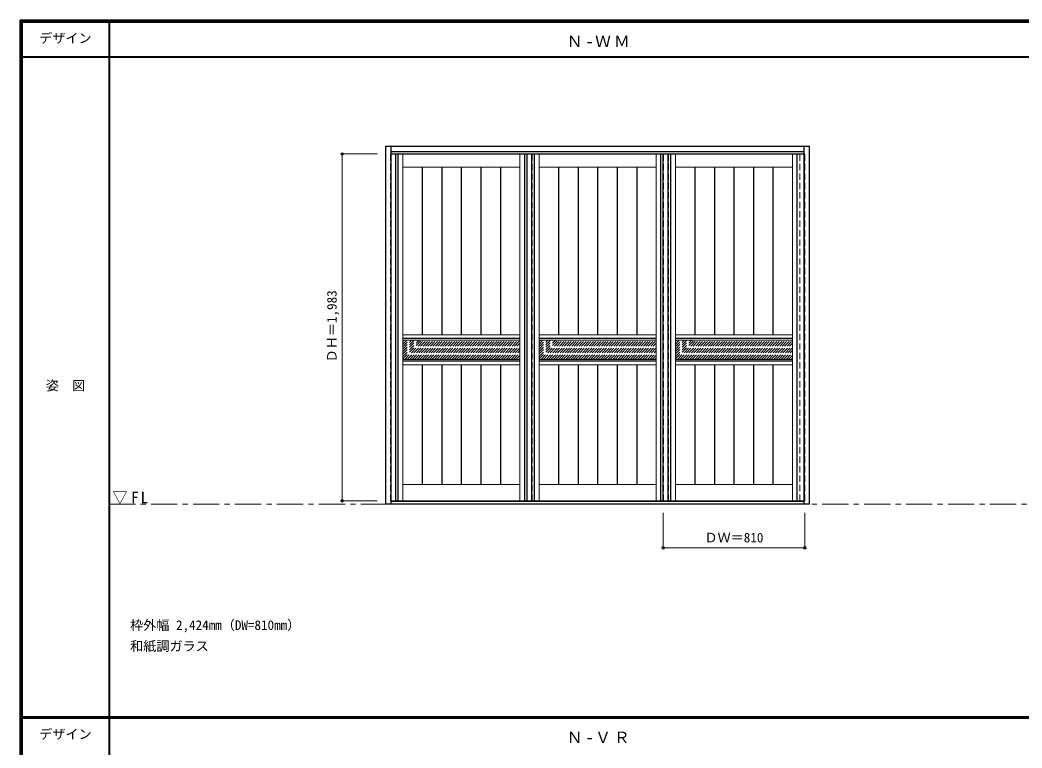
# Model space of a CAD drawing. Units: millimetres, scale not verified. Extents: x -6000 to 5700, y -4307 to 4260.
# Drawn here: x -6000 to -267, y 12 to 4175 of the extents above; entities that cross this region are included whole.
import ezdxf
from ezdxf.enums import TextEntityAlignment as Align

# ---------------------------------------------------------------- set-up
doc = ezdxf.new("R2010")
doc.units = ezdxf.units.MM
doc.header["$LTSCALE"] = 30
doc.header["$PDMODE"] = 32
doc.header["$PDSIZE"] = 15
doc.linetypes.add('CHAIN1', pattern=[8, 5, -1, 1, -1])
doc.linetypes.add('DASHED1', pattern=[1.8, 1.2, -0.6])
for name, color, linetype, lineweight in [('0-1_通り芯', 7, 'CHAIN1', 18), ('0-2_扉', 4, 'DASHED1', 9), ('0-3_仕上げ', 4, 'Continuous', 9), ('0-4_枠', 3, 'Continuous', 25), ('0-B_寸法', 4, 'Continuous', 9), ('0-C_ハッチ', 4, 'DASHED1', 9), ('F-1_枠', 6, 'Continuous', 40)]:
    doc.layers.add(name, color=color, linetype=linetype, lineweight=lineweight)
doc.layers.add('0-A_文字', color=7, linetype='Continuous')
doc.layers.add('F-A_文字', color=7, linetype='Continuous')
doc.styles.add('ＭＳ ゴシック', font='')
doc.styles.get('ＭＳ ゴシック').set_extended_font_data('MS Gothic')

msp = doc.modelspace()

# ---------------------------------------------------------------- linework, layer by layer
at = {"layer": '0-1_通り芯'}
msp.add_line((-5490, 1406), (5690, 1406), dxfattribs=at)
at = {"layer": '0-2_扉'}
for p, q in [((-3880, 3409), (-3877, 3409)), ((-3070, 1426), (-3070, 3409)), ((-2290, 1426), (-2290, 3409)), ((-1510, 3409), (-1513, 3409))]:
    msp.add_line(p, q, dxfattribs=at)
at = {"layer": '0-2_扉', "color": 3, "linetype": 'Continuous', "lineweight": 25}
for p, q in [((-3877, 3409), (-1513, 3409)), ((-3100, 3409), (-3100, 1426)), ((-2320, 1426), (-2320, 3409)), ((-3877, 1426), (-1513, 1426))]:
    msp.add_line(p, q, dxfattribs=at)
at = {"layer": '0-2_扉'}
for points in [[(-3877, 1426), (-3880, 1426), (-3880, 3409)], [(-1513, 1426), (-1510, 1426), (-1510, 3409)]]:
    msp.add_lwpolyline(points, dxfattribs=at)
at = {"layer": '0-3_仕上げ', "color": 3, "lineweight": 25}
for p, q in [((-3852.5, 3409), (-3852.5, 1426)), ((-3837.5, 3409), (-3837.5, 1426)), ((-3112.5, 1426), (-3112.5, 3409)), ((-3072.5, 3409), (-3072.5, 1426)), ((-3057.5, 3409), (-3057.5, 1426)), ((-2332.5, 1426), (-2332.5, 3409)), ((-2292.5, 3409), (-2292.5, 1426)), ((-2277.5, 3409), (-2277.5, 1426)), ((-1552.5, 1426), (-1552.5, 3409)), ((-1512.5, 3409), (-1512.5, 1426)), ((-3698.4, 3333), (-3698.4, 2374)), ((-3586.7, 3333), (-3586.7, 2374)), ((-3475, 3333), (-3475, 2374)), ((-3363.3, 3333), (-3363.3, 2374)), ((-3251.6, 3333), (-3251.6, 2374)), ((-2918.4, 3333), (-2918.4, 2374)), ((-2806.7, 3333), (-2806.7, 2374)), ((-2695, 3333), (-2695, 2374)), ((-2583.3, 3333), (-2583.3, 2374)), ((-2471.6, 3333), (-2471.6, 2374)), ((-2138.4, 3333), (-2138.4, 2374)), ((-2026.7, 3333), (-2026.7, 2374)), ((-1915, 3333), (-1915, 2374)), ((-1803.3, 3333), (-1803.3, 2374)), ((-1691.6, 3333), (-1691.6, 2374)), ((-3140, 2353), (-3810, 2353)), ((-2360, 2353), (-3030, 2353)), ((-1580, 2353), (-2250, 2353)), ((-3140, 2225), (-3810, 2225)), ((-3698.4, 2204), (-3698.4, 1518)), ((-3586.7, 2204), (-3586.7, 1518)), ((-3475, 2204), (-3475, 1518)), ((-3363.3, 2204), (-3363.3, 1518)), ((-3251.6, 2204), (-3251.6, 1518)), ((-2360, 2225), (-3030, 2225)), ((-2918.4, 2204), (-2918.4, 1518)), ((-2806.7, 2204), (-2806.7, 1518)), ((-2695, 2204), (-2695, 1518)), ((-2583.3, 2204), (-2583.3, 1518)), ((-2471.6, 2204), (-2471.6, 1518)), ((-1580, 2225), (-2250, 2225)), ((-2138.4, 2204), (-2138.4, 1518)), ((-2026.7, 2204), (-2026.7, 1518)), ((-1915, 2204), (-1915, 1518)), ((-1803.3, 2204), (-1803.3, 1518)), ((-1691.6, 2204), (-1691.6, 1518))]:
    msp.add_line(p, q, dxfattribs=at)
at = {"layer": '0-3_仕上げ', "color": 7, "lineweight": 18}
for p, q in [((-3810, 3409), (-3810, 1426)), ((-3140, 1426), (-3140, 3409)), ((-3030, 3409), (-3030, 1426)), ((-2360, 1426), (-2360, 3409)), ((-2250, 3409), (-2250, 1426)), ((-1580, 1426), (-1580, 3409)), ((-3140, 3333), (-3810, 3333)), ((-2360, 3333), (-3030, 3333)), ((-1580, 3333), (-2250, 3333)), ((-3140, 2374), (-3810, 2374)), ((-2360, 2374), (-3030, 2374)), ((-1580, 2374), (-2250, 2374)), ((-3140, 2344), (-3810, 2344)), ((-2360, 2344), (-3030, 2344)), ((-1580, 2344), (-2250, 2344)), ((-3140, 2234), (-3810, 2234)), ((-3140, 2204), (-3810, 2204)), ((-2360, 2234), (-3030, 2234)), ((-2360, 2204), (-3030, 2204)), ((-1580, 2234), (-2250, 2234)), ((-1580, 2204), (-2250, 2204)), ((-3140, 1518), (-3810, 1518)), ((-2360, 1518), (-3030, 1518)), ((-1580, 1518), (-2250, 1518))]:
    msp.add_line(p, q, dxfattribs=at)
at = {"layer": '0-3_仕上げ', "linetype": 'DASHED1'}
for p, q in [((-3097.5, 1426), (-3097.5, 3409)), ((-2317.5, 1426), (-2317.5, 3409)), ((-1537.5, 1426), (-1537.5, 3409))]:
    msp.add_line(p, q, dxfattribs=at)
at = {"layer": '0-4_枠'}
for p, q in [((-3907, 3453), (-1483, 3453)), ((-3907, 1406), (-3907, 3453)), ((-3877, 1406), (-3877, 3453)), ((-1513, 1406), (-1513, 3453)), ((-1483, 1406), (-1483, 3453)), ((-3877, 3423), (-1513, 3423)), ((-1483, 1406), (-3907, 1406)), ((-1513, 1421), (-3877, 1421))]:
    msp.add_line(p, q, dxfattribs=at)
at = {"layer": '0-B_寸法'}
for p, q in [((-4157, 3409), (-4157, 1426)), ((-4157, 3409), (-3957, 3409)), ((-4157, 1426), (-3957, 1426)), ((-2320, 1156), (-2320, 1356)), ((-1510, 1156), (-1510, 1356)), ((-1510, 1156), (-2320, 1156))]:
    msp.add_line(p, q, dxfattribs=at)
at = {"layer": '0-B_寸法', "color": 7}
for p in [(-4157, 3409), (-4157, 1426), (-2320, 1156), (-1510, 1156)]:
    msp.add_point(p, dxfattribs=at)
at = {"layer": '0-C_ハッチ'}
for p, q in [((-3810, 2236.84), (-3702.84, 2344)), ((-3810, 2250.98), (-3716.99, 2344)), ((-3810, 2265.13), (-3731.13, 2344)), ((-3810, 2279.27), (-3745.27, 2344)), ((-3810, 2293.41), (-3759.41, 2344)), ((-3810, 2307.55), (-3773.55, 2344)), ((-3810, 2321.7), (-3787.7, 2344)), ((-3810, 2335.84), (-3801.84, 2344)), ((-3798.7, 2234), (-3688.7, 2344)), ((-3784.56, 2234), (-3674.56, 2344)), ((-3770.42, 2234), (-3660.42, 2344)), ((-3756.27, 2234), (-3646.27, 2344)), ((-3742.13, 2234), (-3632.13, 2344)), ((-3727.99, 2234), (-3617.99, 2344)), ((-3713.85, 2234), (-3603.85, 2344)), ((-3699.71, 2234), (-3589.71, 2344)), ((-3685.56, 2234), (-3575.56, 2344)), ((-3671.42, 2234), (-3561.42, 2344)), ((-3657.28, 2234), (-3547.28, 2344)), ((-3643.14, 2234), (-3533.14, 2344)), ((-3629, 2234), (-3519, 2344)), ((-3614.85, 2234), (-3504.85, 2344)), ((-3600.71, 2234), (-3490.71, 2344)), ((-3586.57, 2234), (-3476.57, 2344)), ((-3572.43, 2234), (-3462.43, 2344)), ((-3558.28, 2234), (-3448.28, 2344)), ((-3544.14, 2234), (-3434.14, 2344)), ((-3530, 2234), (-3420, 2344)), ((-3515.86, 2234), (-3405.86, 2344)), ((-3501.72, 2234), (-3391.72, 2344)), ((-3487.57, 2234), (-3377.57, 2344)), ((-3473.43, 2234), (-3363.43, 2344)), ((-3459.29, 2234), (-3349.29, 2344)), ((-3445.15, 2234), (-3335.15, 2344)), ((-3431.01, 2234), (-3321.01, 2344)), ((-3416.86, 2234), (-3306.86, 2344)), ((-3402.72, 2234), (-3292.72, 2344)), ((-3388.58, 2234), (-3278.58, 2344)), ((-3374.44, 2234), (-3264.44, 2344)), ((-3360.29, 2234), (-3250.29, 2344)), ((-3346.15, 2234), (-3236.15, 2344)), ((-3332.01, 2234), (-3222.01, 2344)), ((-3317.87, 2234), (-3207.87, 2344)), ((-3303.73, 2234), (-3193.73, 2344)), ((-3289.58, 2234), (-3179.58, 2344)), ((-3275.44, 2234), (-3165.44, 2344)), ((-3261.3, 2234), (-3151.3, 2344)), ((-3247.16, 2234), (-3140, 2341.16)), ((-3233.02, 2234), (-3140, 2327.02)), ((-3218.87, 2234), (-3140, 2312.87)), ((-3204.73, 2234), (-3140, 2298.73)), ((-3030, 2236.84), (-2922.84, 2344)), ((-3030, 2250.98), (-2936.99, 2344)), ((-3030, 2265.13), (-2951.13, 2344)), ((-3030, 2279.27), (-2965.27, 2344)), ((-3030, 2293.41), (-2979.41, 2344)), ((-3030, 2307.55), (-2993.55, 2344)), ((-3030, 2321.7), (-3007.7, 2344)), ((-3030, 2335.84), (-3021.84, 2344)), ((-3018.7, 2234), (-2908.7, 2344)), ((-3004.56, 2234), (-2894.56, 2344)), ((-2990.42, 2234), (-2880.42, 2344)), ((-2976.27, 2234), (-2866.27, 2344)), ((-2962.13, 2234), (-2852.13, 2344)), ((-2947.99, 2234), (-2837.99, 2344)), ((-2933.85, 2234), (-2823.85, 2344)), ((-2919.71, 2234), (-2809.71, 2344)), ((-2905.56, 2234), (-2795.56, 2344)), ((-2891.42, 2234), (-2781.42, 2344)), ((-2877.28, 2234), (-2767.28, 2344)), ((-2863.14, 2234), (-2753.14, 2344)), ((-2849, 2234), (-2739, 2344)), ((-2834.85, 2234), (-2724.85, 2344)), ((-2820.71, 2234), (-2710.71, 2344)), ((-2806.57, 2234), (-2696.57, 2344)), ((-2792.43, 2234), (-2682.43, 2344)), ((-2778.28, 2234), (-2668.28, 2344)), ((-2764.14, 2234), (-2654.14, 2344)), ((-2750, 2234), (-2640, 2344)), ((-2735.86, 2234), (-2625.86, 2344)), ((-2721.72, 2234), (-2611.72, 2344)), ((-2707.57, 2234), (-2597.57, 2344)), ((-2693.43, 2234), (-2583.43, 2344)), ((-2679.29, 2234), (-2569.29, 2344)), ((-2665.15, 2234), (-2555.15, 2344)), ((-2651.01, 2234), (-2541.01, 2344)), ((-2636.86, 2234), (-2526.86, 2344)), ((-2622.72, 2234), (-2512.72, 2344)), ((-2608.58, 2234), (-2498.58, 2344)), ((-2594.44, 2234), (-2484.44, 2344)), ((-2580.29, 2234), (-2470.29, 2344)), ((-2566.15, 2234), (-2456.15, 2344)), ((-2552.01, 2234), (-2442.01, 2344)), ((-2537.87, 2234), (-2427.87, 2344)), ((-2523.73, 2234), (-2413.73, 2344)), ((-2509.58, 2234), (-2399.58, 2344)), ((-2495.44, 2234), (-2385.44, 2344)), ((-2481.3, 2234), (-2371.3, 2344)), ((-2467.16, 2234), (-2360, 2341.16)), ((-2453.02, 2234), (-2360, 2327.02)), ((-2438.87, 2234), (-2360, 2312.87)), ((-2424.73, 2234), (-2360, 2298.73)), ((-2250, 2236.84), (-2142.84, 2344)), ((-2250, 2250.98), (-2156.99, 2344)), ((-2250, 2265.13), (-2171.13, 2344)), ((-2250, 2279.27), (-2185.27, 2344)), ((-2250, 2293.41), (-2199.41, 2344)), ((-2250, 2307.55), (-2213.55, 2344)), ((-2250, 2321.7), (-2227.7, 2344)), ((-2250, 2335.84), (-2241.84, 2344)), ((-2238.7, 2234), (-2128.7, 2344)), ((-2224.56, 2234), (-2114.56, 2344)), ((-2210.42, 2234), (-2100.42, 2344)), ((-2196.27, 2234), (-2086.27, 2344)), ((-2182.13, 2234), (-2072.13, 2344)), ((-2167.99, 2234), (-2057.99, 2344)), ((-2153.85, 2234), (-2043.85, 2344)), ((-2139.71, 2234), (-2029.71, 2344)), ((-2125.56, 2234), (-2015.56, 2344)), ((-2111.42, 2234), (-2001.42, 2344)), ((-2097.28, 2234), (-1987.28, 2344)), ((-2083.14, 2234), (-1973.14, 2344)), ((-2069, 2234), (-1959, 2344)), ((-2054.85, 2234), (-1944.85, 2344)), ((-2040.71, 2234), (-1930.71, 2344)), ((-2026.57, 2234), (-1916.57, 2344)), ((-2012.43, 2234), (-1902.43, 2344)), ((-1998.28, 2234), (-1888.28, 2344)), ((-1984.14, 2234), (-1874.14, 2344)), ((-1970, 2234), (-1860, 2344)), ((-1955.86, 2234), (-1845.86, 2344)), ((-1941.72, 2234), (-1831.72, 2344)), ((-1927.57, 2234), (-1817.57, 2344)), ((-1913.43, 2234), (-1803.43, 2344)), ((-1899.29, 2234), (-1789.29, 2344)), ((-1885.15, 2234), (-1775.15, 2344)), ((-1871.01, 2234), (-1761.01, 2344)), ((-1856.86, 2234), (-1746.86, 2344)), ((-1842.72, 2234), (-1732.72, 2344)), ((-1828.58, 2234), (-1718.58, 2344)), ((-1814.44, 2234), (-1704.44, 2344)), ((-1800.29, 2234), (-1690.29, 2344)), ((-1786.15, 2234), (-1676.15, 2344)), ((-1772.01, 2234), (-1662.01, 2344)), ((-1757.87, 2234), (-1647.87, 2344)), ((-1743.73, 2234), (-1633.73, 2344)), ((-1729.58, 2234), (-1619.58, 2344)), ((-1715.44, 2234), (-1605.44, 2344)), ((-1701.3, 2234), (-1591.3, 2344)), ((-1687.16, 2234), (-1580, 2341.16)), ((-1673.02, 2234), (-1580, 2327.02)), ((-1658.87, 2234), (-1580, 2312.87)), ((-1644.73, 2234), (-1580, 2298.73)), ((-3190.59, 2234), (-3140, 2284.59)), ((-3176.45, 2234), (-3140, 2270.45)), ((-3162.3, 2234), (-3140, 2256.3)), ((-3148.16, 2234), (-3140, 2242.16)), ((-2410.59, 2234), (-2360, 2284.59)), ((-2396.45, 2234), (-2360, 2270.45)), ((-2382.3, 2234), (-2360, 2256.3)), ((-2368.16, 2234), (-2360, 2242.16)), ((-1630.59, 2234), (-1580, 2284.59)), ((-1616.45, 2234), (-1580, 2270.45)), ((-1602.3, 2234), (-1580, 2256.3)), ((-1588.16, 2234), (-1580, 2242.16))]:
    msp.add_line(p, q, dxfattribs=at)
at = {"layer": 'F-1_枠'}
for p, q in [((-6000, 4175), (5700, 4175)), ((-6000, 4175), (-6000, -4205)), ((-6000, 4170), (5700, 4170)), ((-6000, 4165), (5700, 4165)), ((-5995, 4175), (-5995, -4205)), ((-5990, 4175), (-5990, -4205)), ((-5490, 4175), (-5490, -3790)), ((-6000, 3965), (5700, 3965)), ((-6000, 190.5), (5700, 190.5)), ((-6000, 187.5), (5700, 187.5)), ((-6000, 184.5), (5700, 184.5))]:
    msp.add_line(p, q, dxfattribs=at)

# ---------------------------------------------------------------- texts
at = {"layer": '0-A_文字', "style": 'ＭＳ ゴシック'}
for s, p in [('枠外幅 2,424mm（DW=810mm）', (-5370, 670.5)), ('和紙調ガラス', (-5370, 550.5))]:
    msp.add_text(s, height=54.99, dxfattribs=at).set_placement(p, align=Align.BOTTOM_LEFT)
at = {"layer": '0-A_文字', "char_height": 65.98, "attachment_point": 7, "style": 'ＭＳ ゴシック'}
for s, insert in [('\\T1.2;Ｎ-ＷＭ', (-2871.25, 4020)), ('\\T1.26;\\W0.95;▽FL', (-5471.25, 1406)), ('\\T1.2;Ｎ-ＶＲ', (-2871.25, 39.5))]:
    msp.add_mtext(s, dxfattribs=dict(at, insert=insert))
at = {"layer": '0-B_寸法', "color": 7, "style": 'ＭＳ ゴシック'}
msp.add_text('ＤＨ＝1,983', height=54.99, rotation=90, dxfattribs=at).set_placement((-4172, 2217.25), align=Align.BOTTOM_LEFT)
msp.add_text('ＤＷ＝810', height=54.99, dxfattribs=at).set_placement((-2083.75, 1171), align=Align.BOTTOM_LEFT)
at = {"layer": 'F-A_文字', "style": 'ＭＳ ゴシック'}
for s, p in [('デザイン', (-5890, 4027.5)), ('姿\u3000図', (-5852.5, 2040.25)), ('デザイン', (-5890, 47))]:
    msp.add_text(s, height=54.99, dxfattribs=at).set_placement(p, align=Align.BOTTOM_LEFT)

doc.saveas('drawing.dxf')
